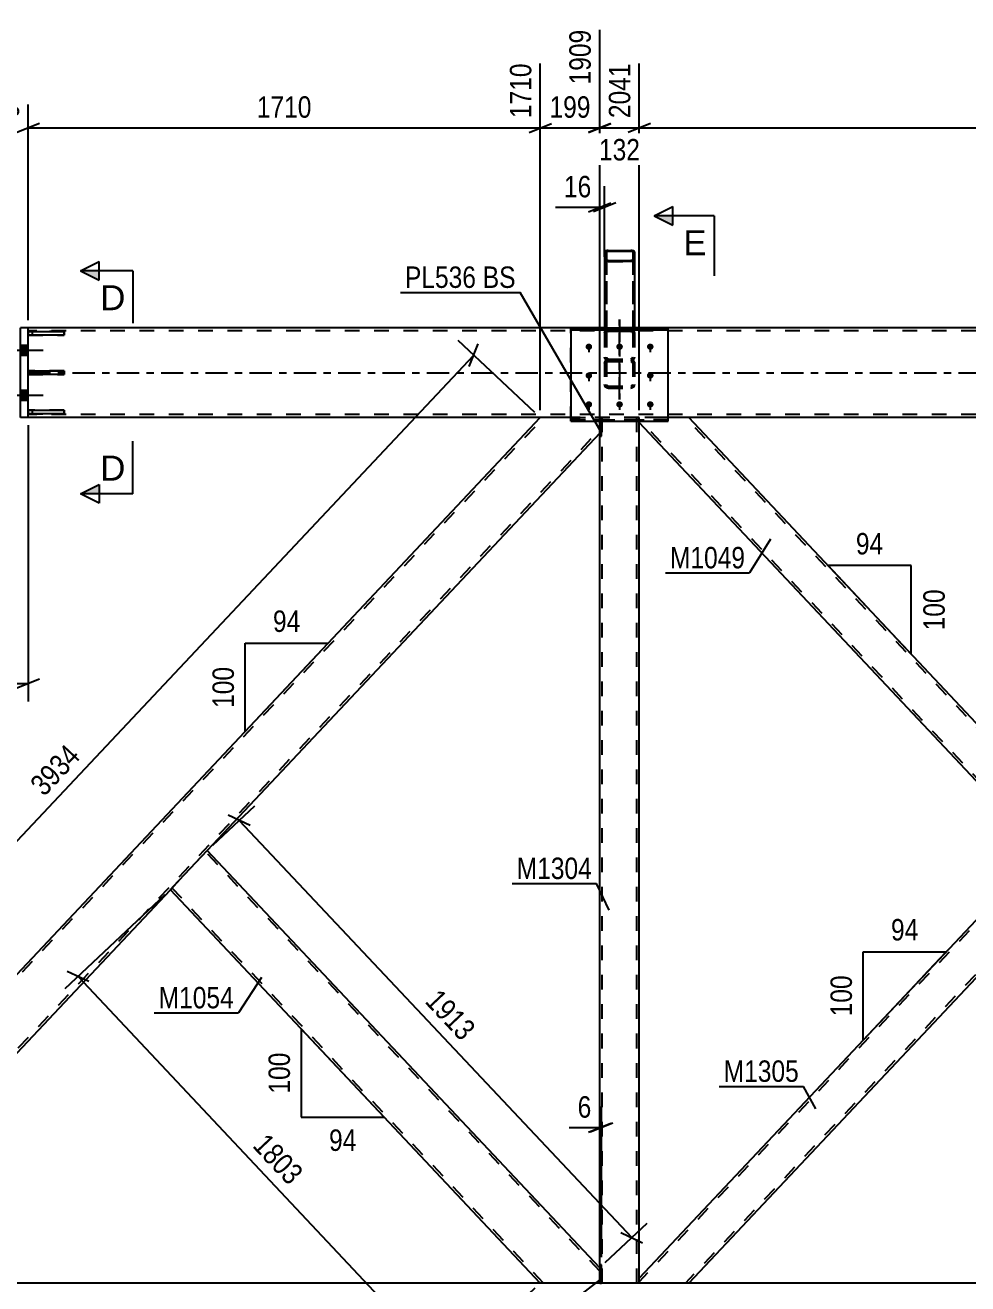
# Model space of a CAD drawing. Header units: millimetres. Extents: x -153 to 1036, y -682 to 159.
# Drawn here: x -18.5 to 107.4, y -121.7 to 46.4 of the extents above; entities that cross this region are included whole.
import ezdxf

# ---------------------------------------------------------------- set-up
doc = ezdxf.new("R2010")
doc.units = ezdxf.units.MM
doc.linetypes.add('DXK_LINE_DOT2', pattern=[3.9198, 1.9599, -1.9599])
doc.linetypes.add('DXK_LINE_DOT3', pattern=[5.9187, 2.979, -0.9799, 0.9799, -0.9799])
doc.styles.add('Arial', font='ARIAL.TTF', dxfattribs={"height": 0.2})
doc.styles.add('Arial Narrow', font='ARIALN.TTF', dxfattribs={"height": 0.2})

# ---------------------------------------------------------------- blocks, each defined once
blk = doc.blocks.new('Part-761548098-1403 - 1400')
at = {"color": 2, "linetype": 'Continuous'}
for p, q in [((58.95, 16.23), (58.91, 16.16)), ((58.91, 16.16), (58.91, 5.95)), ((59.05, 16.28), (58.95, 16.23)), ((59.21, 16.32), (59.05, 16.28)), ((59.15, 16.16), (59.17, 16.19)), ((59.15, 16.16), (59.15, 15.05)), ((59.17, 16.19), (59.22, 16.22)), ((59.39, 16.33), (59.21, 16.32)), ((59.22, 16.22), (59.3, 16.24)), ((59.3, 16.24), (59.39, 16.25)), ((59.39, 16.33), (62.43, 16.33)), ((59.39, 16.25), (62.43, 16.25)), ((62.61, 16.32), (62.43, 16.33)), ((62.43, 16.25), (62.52, 16.24)), ((62.52, 16.24), (62.6, 16.22)), ((62.6, 16.22), (62.65, 16.19)), ((62.77, 16.28), (62.61, 16.32)), ((62.65, 16.19), (62.67, 16.16)), ((62.67, 16.16), (62.67, 15.05)), ((62.87, 16.23), (62.77, 16.28)), ((62.91, 16.16), (62.87, 16.23)), ((62.91, 16.16), (62.91, 5.95)), ((58.91, 15.05), (58.95, 14.99)), ((58.95, 14.99), (59.05, 14.93)), ((59.05, 14.93), (59.21, 14.89)), ((59.17, 15.02), (59.15, 15.05)), ((59.22, 14.99), (59.17, 15.02)), ((59.21, 14.89), (59.39, 14.88)), ((59.3, 14.97), (59.22, 14.99)), ((59.39, 14.97), (59.3, 14.97)), ((59.39, 14.97), (62.43, 14.97)), ((59.39, 14.88), (62.43, 14.88)), ((62.52, 14.97), (62.43, 14.97)), ((62.43, 14.88), (62.61, 14.89)), ((62.6, 14.99), (62.52, 14.97)), ((62.65, 15.02), (62.6, 14.99)), ((62.61, 14.89), (62.77, 14.93)), ((62.67, 15.05), (62.65, 15.02)), ((62.77, 14.93), (62.87, 14.99)), ((62.87, 14.99), (62.91, 15.05))]:
    blk.add_line(p, q, dxfattribs=at)
at = {"color": 7, "linetype": 'DXK_LINE_DOT2'}
for p, q in [((59.15, 15.05), (59.15, 5.69)), ((62.67, 15.05), (62.67, 5.69)), ((62.91, 6), (58.91, 6)), ((58.91, 5.95), (58.91, 5.69)), ((58.91, 5.83), (59.15, 5.83)), ((58.95, 5.62), (58.91, 5.69)), ((59.05, 5.56), (58.95, 5.62)), ((59.21, 5.53), (59.05, 5.56)), ((59.15, 5.69), (59.17, 5.65)), ((59.17, 5.65), (59.22, 5.63)), ((59.39, 5.51), (59.21, 5.53)), ((59.22, 5.63), (59.3, 5.61)), ((59.3, 5.61), (59.39, 5.6)), ((59.39, 5.6), (62.43, 5.6)), ((62.43, 5.51), (59.39, 5.51)), ((62.43, 5.6), (62.52, 5.61)), ((62.61, 5.53), (62.43, 5.51)), ((62.52, 5.61), (62.6, 5.63)), ((62.6, 5.63), (62.65, 5.65)), ((62.77, 5.56), (62.61, 5.53)), ((62.65, 5.65), (62.67, 5.69)), ((62.67, 5.83), (62.91, 5.83)), ((62.87, 5.62), (62.77, 5.56)), ((62.91, 5.69), (62.87, 5.62)), ((62.91, 5.95), (62.91, 5.69))]:
    blk.add_line(p, q, dxfattribs=at)
blk = doc.blocks.new('Part-761548098-1404 - 1400')
at = {"color": 7, "linetype": 'DXK_LINE_DOT2'}
for p, q in [((58.91, 16.15), (58.95, 16.21)), ((58.95, 16.21), (59.05, 16.27)), ((59.05, 16.27), (59.21, 16.31)), ((59.17, 16.18), (59.15, 16.15)), ((59.15, 16.15), (59.15, 5.69)), ((59.22, 16.21), (59.17, 16.18)), ((59.21, 16.31), (59.39, 16.32)), ((59.3, 16.23), (59.22, 16.21)), ((59.39, 16.23), (59.3, 16.23)), ((59.39, 16.32), (62.43, 16.32)), ((59.39, 16.23), (62.43, 16.23)), ((62.43, 16.32), (62.61, 16.31)), ((62.52, 16.23), (62.43, 16.23)), ((62.6, 16.21), (62.52, 16.23)), ((62.65, 16.18), (62.6, 16.21)), ((62.61, 16.31), (62.77, 16.27)), ((62.67, 16.15), (62.65, 16.18)), ((62.67, 16.15), (62.67, 5.69)), ((62.77, 16.27), (62.87, 16.21)), ((62.87, 16.21), (62.91, 16.15)), ((62.91, 16.15), (62.91, 5.69)), ((58.95, 14.97), (58.91, 15.04)), ((59.05, 14.92), (58.95, 14.97)), ((59.21, 14.88), (59.05, 14.92)), ((59.15, 15.04), (59.17, 15.01)), ((59.17, 15.01), (59.22, 14.98)), ((59.39, 14.86), (59.21, 14.88)), ((59.22, 14.98), (59.3, 14.96)), ((59.3, 14.96), (59.39, 14.95)), ((59.39, 14.95), (62.43, 14.95)), ((59.39, 14.86), (62.43, 14.86)), ((62.43, 14.95), (62.52, 14.96)), ((62.61, 14.88), (62.43, 14.86)), ((62.52, 14.96), (62.6, 14.98)), ((62.6, 14.98), (62.65, 15.01)), ((62.77, 14.92), (62.61, 14.88)), ((62.65, 15.01), (62.67, 15.04)), ((62.87, 14.97), (62.77, 14.92)), ((62.91, 15.04), (62.87, 14.97)), ((62.91, 6), (58.91, 6)), ((58.91, 6), (58.91, 5.69)), ((58.91, 5.83), (59.15, 5.83)), ((58.91, 5.69), (58.95, 5.62)), ((58.95, 5.62), (59.05, 5.57)), ((59.05, 5.57), (59.21, 5.53)), ((59.17, 5.66), (59.15, 5.69)), ((59.22, 5.63), (59.17, 5.66)), ((59.21, 5.53), (59.39, 5.52)), ((59.3, 5.61), (59.22, 5.63)), ((59.39, 5.6), (59.3, 5.61)), ((59.39, 5.6), (62.43, 5.6)), ((62.43, 5.52), (59.39, 5.52)), ((62.52, 5.61), (62.43, 5.6)), ((62.43, 5.52), (62.61, 5.53)), ((62.6, 5.63), (62.52, 5.61)), ((62.65, 5.66), (62.6, 5.63)), ((62.61, 5.53), (62.77, 5.57)), ((62.67, 5.69), (62.65, 5.66)), ((62.67, 5.83), (62.91, 5.83)), ((62.77, 5.57), (62.87, 5.62)), ((62.87, 5.62), (62.91, 5.69))]:
    blk.add_line(p, q, dxfattribs=at)
at = {"color": 2, "linetype": 'Continuous'}
for q in [(58.91, 6), (58.91, 16.15)]:
    blk.add_line((58.91, 16.15), q, dxfattribs=at)
blk = doc.blocks.new('Part-761548098-1438 - 1400')
at = {"color": 7, "linetype": 'DXK_LINE_DOT2'}
for p, q in [((172.07, -6), (63.54, -121.41)), ((178.26, -6.19), (69.73, -121.6)), ((178.26, -6), (171.63, -6)), ((120.9, -59.95), (117.28, -63.8)), ((124.53, -63.8), (120.9, -67.65)), ((70.17, -121.6), (63.54, -121.6))]:
    blk.add_line(p, q, dxfattribs=at)
at = {"color": 2, "linetype": 'Continuous'}
for p, q in [((171.63, -6), (120.9, -59.95)), ((178.26, -6.66), (124.53, -63.8)), ((178.26, -6.66), (178.26, -6)), ((117.28, -63.8), (63.54, -120.94)), ((120.9, -67.65), (70.17, -121.6)), ((63.54, -121.6), (63.54, -120.94))]:
    blk.add_line(p, q, dxfattribs=at)
blk = doc.blocks.new('Part-761548098-1995 - 1400')
at = {"color": 7, "linetype": 'DXK_LINE_DOT3'}
blk.add_line((60.91, 7.12), (60.91, -3.58), dxfattribs=at)
at = {"color": 7, "linetype": 'DXK_LINE_DOT2'}
for p, q in [((58.91, 5.32), (58.95, 5.51)), ((58.91, 5.32), (58.91, -1.59)), ((59.17, 5.41), (59.15, 5.32)), ((59.15, 5.32), (59.15, -1.59)), ((59.22, 5.5), (59.17, 5.41)), ((59.21, 5.79), (59.39, 5.83)), ((59.3, 5.55), (59.22, 5.5)), ((59.39, 5.57), (59.3, 5.55)), ((59.39, 5.83), (62.43, 5.83)), ((59.39, 5.57), (62.43, 5.57)), ((62.43, 5.83), (62.61, 5.79)), ((62.52, 5.55), (62.43, 5.57)), ((62.6, 5.5), (62.52, 5.55)), ((62.65, 5.41), (62.6, 5.5)), ((62.67, 5.32), (62.65, 5.41)), ((62.67, 5.32), (62.67, -1.59)), ((62.87, 5.51), (62.91, 5.32)), ((62.91, 5.32), (62.91, -1.59)), ((58.95, 1.88), (58.91, 2.08)), ((59.21, 1.69), (59.05, 1.59)), ((59.15, 2.08), (59.17, 1.98)), ((59.17, 1.98), (59.22, 1.9)), ((59.39, 1.72), (59.21, 1.69)), ((59.22, 1.9), (59.3, 1.84)), ((59.3, 1.84), (59.39, 1.82)), ((59.39, 1.82), (62.43, 1.82)), ((59.39, 1.72), (62.43, 1.72)), ((62.43, 1.82), (62.52, 1.84)), ((62.61, 1.69), (62.43, 1.72)), ((62.52, 1.84), (62.6, 1.9)), ((62.6, 1.9), (62.65, 1.98)), ((62.77, 1.59), (62.61, 1.69)), ((62.65, 1.98), (62.67, 2.08)), ((62.91, 2.08), (62.87, 1.88)), ((58.95, 1.44), (58.91, 1.27)), ((59.05, 1.59), (58.95, 1.44)), ((59.15, 1.27), (59.17, 1.36)), ((59.17, 1.36), (59.22, 1.43)), ((59.39, 1.57), (59.21, 1.61)), ((59.22, 1.43), (59.3, 1.48)), ((59.3, 1.48), (59.39, 1.5)), ((59.39, 1.57), (62.43, 1.57)), ((59.39, 1.5), (62.43, 1.5)), ((62.61, 1.61), (62.43, 1.57)), ((62.43, 1.5), (62.52, 1.48)), ((62.52, 1.48), (62.6, 1.43)), ((62.6, 1.43), (62.65, 1.36)), ((62.65, 1.36), (62.67, 1.27)), ((62.87, 1.44), (62.77, 1.59)), ((62.91, 1.27), (62.87, 1.44)), ((58.91, -1.59), (58.95, -1.76)), ((59.17, -1.67), (59.15, -1.59)), ((59.22, -1.75), (59.17, -1.67)), ((62.65, -1.67), (62.6, -1.75)), ((62.67, -1.59), (62.65, -1.67)), ((62.87, -1.76), (62.91, -1.59)), ((58.95, -1.76), (59.05, -1.9)), ((59.05, -1.9), (59.21, -2)), ((59.21, -2), (59.39, -2.04)), ((59.3, -1.79), (59.22, -1.75)), ((59.39, -1.81), (59.3, -1.79)), ((59.39, -1.81), (62.43, -1.81)), ((59.39, -2.04), (62.43, -2.04)), ((62.52, -1.79), (62.43, -1.81)), ((62.43, -2.04), (62.61, -2)), ((62.6, -1.75), (62.52, -1.79)), ((62.61, -2), (62.77, -1.9)), ((62.77, -1.9), (62.87, -1.76))]:
    blk.add_line(p, q, dxfattribs=at)
for centre, start, end in [((59.41, 5.33), 114.32, 159.2417), ((62.41, 5.33), 20.7583, 65.68), ((59.41, 2.06), 200.7583, 245.68), ((62.41, 2.06), 294.32, 339.2417)]:
    blk.add_arc(centre, 0.496, start, end, dxfattribs=at)
blk = doc.blocks.new('Bolt-761548098-2070 - 1400')
at = {"linetype": 'Continuous'}
for points in [[(56.81, 3.89), (56.9, 3.88), (56.99, 3.85), (57.07, 3.81), (57.14, 3.75), (57.19, 3.68), (57.23, 3.6), (57.25, 3.52), (57.25, 3.43), (57.23, 3.35), (57.19, 3.27), (57.14, 3.2), (57.07, 3.14), (56.99, 3.1), (56.9, 3.07), (56.81, 3.06), (56.72, 3.07), (56.63, 3.1), (56.55, 3.14), (56.48, 3.2), (56.43, 3.27), (56.39, 3.35), (56.37, 3.43), (56.37, 3.52), (56.39, 3.6), (56.43, 3.68), (56.48, 3.75), (56.55, 3.81), (56.63, 3.85), (56.72, 3.88)], [(60.91, 3.89), (61, 3.88), (61.09, 3.85), (61.17, 3.81), (61.24, 3.75), (61.29, 3.68), (61.33, 3.6), (61.35, 3.52), (61.35, 3.43), (61.33, 3.35), (61.29, 3.27), (61.24, 3.2), (61.17, 3.14), (61.09, 3.1), (61, 3.07), (60.91, 3.06), (60.82, 3.07), (60.73, 3.1), (60.65, 3.14), (60.58, 3.2), (60.53, 3.27), (60.49, 3.35), (60.47, 3.43), (60.47, 3.52), (60.49, 3.6), (60.53, 3.68), (60.58, 3.75), (60.65, 3.81), (60.73, 3.85), (60.82, 3.88)], [(65.01, 3.89), (65.1, 3.88), (65.19, 3.85), (65.27, 3.81), (65.34, 3.75), (65.39, 3.68), (65.43, 3.6), (65.45, 3.52), (65.45, 3.43), (65.43, 3.35), (65.39, 3.27), (65.34, 3.2), (65.27, 3.14), (65.19, 3.1), (65.1, 3.07), (65.01, 3.06), (64.92, 3.07), (64.83, 3.1), (64.75, 3.14), (64.68, 3.2), (64.63, 3.27), (64.59, 3.35), (64.57, 3.43), (64.57, 3.52), (64.59, 3.6), (64.63, 3.68), (64.68, 3.75), (64.75, 3.81), (64.83, 3.85), (64.92, 3.88)], [(56.81, 0.04), (56.9, 0.03), (56.99, 0), (57.07, -0.04), (57.14, -0.1), (57.19, -0.17), (57.23, -0.25), (57.25, -0.33), (57.25, -0.42), (57.23, -0.5), (57.19, -0.58), (57.14, -0.65), (57.07, -0.71), (56.99, -0.75), (56.9, -0.78), (56.81, -0.79), (56.72, -0.78), (56.63, -0.75), (56.55, -0.71), (56.48, -0.65), (56.43, -0.58), (56.39, -0.5), (56.37, -0.42), (56.37, -0.33), (56.39, -0.25), (56.43, -0.17), (56.48, -0.1), (56.55, -0.04), (56.63, 0), (56.72, 0.03)], [(65.01, 0.04), (65.1, 0.03), (65.19, 0), (65.27, -0.04), (65.34, -0.1), (65.39, -0.17), (65.43, -0.25), (65.45, -0.33), (65.45, -0.42), (65.43, -0.5), (65.39, -0.58), (65.34, -0.65), (65.27, -0.71), (65.19, -0.75), (65.1, -0.78), (65.01, -0.79), (64.92, -0.78), (64.83, -0.75), (64.75, -0.71), (64.68, -0.65), (64.63, -0.58), (64.59, -0.5), (64.57, -0.42), (64.57, -0.33), (64.59, -0.25), (64.63, -0.17), (64.68, -0.1), (64.75, -0.04), (64.83, 0), (64.92, 0.03)], [(56.81, -3.82), (56.9, -3.82), (56.99, -3.85), (57.07, -3.89), (57.14, -3.95), (57.19, -4.02), (57.23, -4.1), (57.25, -4.19), (57.25, -4.27), (57.23, -4.36), (57.19, -4.44), (57.14, -4.51), (57.07, -4.56), (56.99, -4.61), (56.9, -4.63), (56.81, -4.64), (56.72, -4.63), (56.63, -4.61), (56.55, -4.56), (56.48, -4.51), (56.43, -4.44), (56.39, -4.36), (56.37, -4.27), (56.37, -4.19), (56.39, -4.1), (56.43, -4.02), (56.48, -3.95), (56.55, -3.89), (56.63, -3.85), (56.72, -3.82)], [(60.91, -3.82), (61, -3.82), (61.09, -3.85), (61.17, -3.89), (61.24, -3.95), (61.29, -4.02), (61.33, -4.1), (61.35, -4.19), (61.35, -4.27), (61.33, -4.36), (61.29, -4.44), (61.24, -4.51), (61.17, -4.56), (61.09, -4.61), (61, -4.63), (60.91, -4.64), (60.82, -4.63), (60.73, -4.61), (60.65, -4.56), (60.58, -4.51), (60.53, -4.44), (60.49, -4.36), (60.47, -4.27), (60.47, -4.19), (60.49, -4.1), (60.53, -4.02), (60.58, -3.95), (60.65, -3.89), (60.73, -3.85), (60.82, -3.82)], [(65.01, -3.82), (65.1, -3.82), (65.19, -3.85), (65.27, -3.89), (65.34, -3.95), (65.39, -4.02), (65.43, -4.1), (65.45, -4.19), (65.45, -4.27), (65.43, -4.36), (65.39, -4.44), (65.34, -4.51), (65.27, -4.56), (65.19, -4.61), (65.1, -4.63), (65.01, -4.64), (64.92, -4.63), (64.83, -4.61), (64.75, -4.56), (64.68, -4.51), (64.63, -4.44), (64.59, -4.36), (64.57, -4.27), (64.57, -4.19), (64.59, -4.1), (64.63, -4.02), (64.68, -3.95), (64.75, -3.89), (64.83, -3.85), (64.92, -3.82)]]:
    blk.add_hatch(color=1, dxfattribs=at).paths.add_polyline_path(points)
at = {"color": 1, "linetype": 'Continuous'}
for p, q in [((56.81, 3.87), (56.81, 2.74)), ((60.91, 3.87), (60.91, 2.74)), ((65.01, 3.87), (65.01, 2.74)), ((56.81, 0.02), (56.81, -1.12)), ((65.01, 0.02), (65.01, -1.12)), ((56.81, -3.83), (56.81, -4.97)), ((60.91, -3.83), (60.91, -4.97)), ((65.01, -3.83), (65.01, -4.97))]:
    blk.add_line(p, q, dxfattribs=at)
blk = doc.blocks.new('Part-761548098-1566 - 1400')
at = {"color": 2, "linetype": 'Continuous'}
for p, q in [((-19.1, -6), (-19.1, 6)), ((-18.1, 6), (-19.1, 6)), ((-18.1, -6), (-18.1, 6)), ((-18.1, -6), (-19.1, -6))]:
    blk.add_line(p, q, dxfattribs=at)
blk = doc.blocks.new('Part-761548098-1634 - 1400')
at = {"color": 2, "linetype": 'Continuous'}
for p, q in [((-56.46, -119.54), (50.32, -6)), ((54.41, -6), (50.38, -6)), ((58.26, -8.06), (5.84, -63.8)), ((-48.51, -121.6), (0.9, -69.05)), ((-56.46, -121.6), (-56.46, -119.54)), ((-48.58, -121.6), (-56.46, -121.6))]:
    blk.add_line(p, q, dxfattribs=at)
at = {"color": 7, "linetype": 'DXK_LINE_DOT2'}
for p, q in [((-56.46, -120), (50.76, -6)), ((50.38, -6), (50.32, -6)), ((54.41, -6), (58.26, -6)), ((58.26, -6), (58.26, -8.06)), ((-48.95, -121.6), (58.26, -7.59)), ((0.9, -69.05), (5.84, -63.8)), ((-48.58, -121.6), (-48.51, -121.6))]:
    blk.add_line(p, q, dxfattribs=at)
blk = doc.blocks.new('Part-761548098-1854 - 1400')
at = {"color": 2, "linetype": 'Continuous'}
for p, q in [((-18.1, -5.5), (-18.1, -5.02)), ((-18.1, -5.02), (-13.3, -5.02)), ((-13.3, -5.02), (-13.3, -5.5)), ((-13.3, -5.5), (-18.1, -5.5))]:
    blk.add_line(p, q, dxfattribs=at)
at = {"color": 7, "linetype": 'DXK_LINE_DOT2'}
blk.add_line((-17.5, -5.5), (-17.5, -5.02), dxfattribs=at)
blk = doc.blocks.new('Part-761548098-1814 - 1400')
at = {"color": 2, "linetype": 'Continuous'}
for p, q in [((58.5, -119.14), (58.26, -119.14)), ((58.26, -119.14), (58.26, -121.6)), ((58.5, -121.6), (58.5, -119.14)), ((58.5, -121.6), (58.26, -121.6)), ((58.26, -121.6), (58.26, -121.6)), ((58.5, -121.6), (58.5, -121.6))]:
    blk.add_line(p, q, dxfattribs=at)
at = {"color": 7, "linetype": 'DXK_LINE_DOT2'}
for p, q in [((58.5, -119.14), (58.26, -119.14)), ((58.26, -121.6), (58.5, -121.6)), ((58.26, -121.6), (58.26, -121.6)), ((58.5, -121.6), (58.5, -121.6))]:
    blk.add_line(p, q, dxfattribs=at)
blk = doc.blocks.new('Part-761548098-1819 - 1400')
at = {"color": 7, "linetype": 'DXK_LINE_DOT2'}
for p, q in [((58.26, -121.6), (58.26, -119.14)), ((58.5, -119.14), (58.26, -119.14)), ((58.26, -119.14), (58.5, -119.14)), ((58.5, -121.6), (58.5, -119.14)), ((58.26, -121.6), (58.5, -121.6)), ((58.5, -121.6), (58.26, -121.6)), ((58.26, -121.6), (58.26, -121.6)), ((58.5, -121.6), (58.5, -121.6))]:
    blk.add_line(p, q, dxfattribs=at)
blk = doc.blocks.new('Part-761548098-1824 - 1400')
at = {"color": 7, "linetype": 'DXK_LINE_DOT2'}
for p, q in [((58.5, -6), (58.26, -6)), ((58.26, -6), (58.26, -6.48)), ((58.26, -6), (58.5, -6)), ((58.5, -6.48), (58.5, -6)), ((58.26, -8.46), (58.5, -8.46)), ((58.26, -8.46), (58.26, -8.46)), ((58.5, -8.46), (58.5, -8.46))]:
    blk.add_line(p, q, dxfattribs=at)
at = {"color": 2, "linetype": 'Continuous'}
for p, q in [((58.26, -8.46), (58.26, -6.48)), ((58.5, -8.46), (58.5, -6.48)), ((58.5, -8.46), (58.26, -8.46)), ((58.26, -8.46), (58.26, -8.46)), ((58.5, -8.46), (58.5, -8.46))]:
    blk.add_line(p, q, dxfattribs=at)
blk = doc.blocks.new('Part-761548098-1829 - 1400')
at = {"color": 7, "linetype": 'DXK_LINE_DOT2'}
for p, q in [((58.26, -8.46), (58.26, -6)), ((58.5, -6), (58.26, -6)), ((58.5, -6), (58.26, -6)), ((58.5, -8.46), (58.5, -6)), ((58.26, -8.46), (58.5, -8.46)), ((58.5, -8.46), (58.26, -8.46)), ((58.26, -8.46), (58.26, -8.46)), ((58.5, -8.46), (58.5, -8.46))]:
    blk.add_line(p, q, dxfattribs=at)
blk = doc.blocks.new('Part-761548098-1851 - 1400')
at = {"color": 7, "linetype": 'DXK_LINE_DOT2'}
for p, q in [((-13.3, -5.02), (-18.1, -5.02)), ((-18.1, -5.02), (-18.1, -5.5)), ((-17.5, -5.5), (-17.5, -5.02)), ((-13.3, -5.5), (-13.3, -5.02)), ((-18.1, -5.5), (-13.3, -5.5))]:
    blk.add_line(p, q, dxfattribs=at)
blk = doc.blocks.new('Part-761548098-1852 - 1400')
at = {"color": 7, "linetype": 'DXK_LINE_DOT2'}
for p, q in [((-13.3, 5.5), (-18.1, 5.5)), ((-18.1, 5.5), (-18.1, 5.02)), ((-17.5, 5.02), (-17.5, 5.5)), ((-13.3, 5.02), (-13.3, 5.5)), ((-18.1, 5.02), (-13.3, 5.02))]:
    blk.add_line(p, q, dxfattribs=at)
blk = doc.blocks.new('Part-761548098-1853 - 1400')
at = {"color": 7, "linetype": 'DXK_LINE_DOT2'}
for p, q in [((-13.3, 0.24), (-18.1, 0.24)), ((-18.1, 0.24), (-18.1, -0.24)), ((-17.5, -0.24), (-17.5, 0.24)), ((-13.3, -0.24), (-13.3, 0.24)), ((-18.1, -0.24), (-13.3, -0.24))]:
    blk.add_line(p, q, dxfattribs=at)
blk = doc.blocks.new('Part-761548098-1855 - 1400')
at = {"color": 2, "linetype": 'Continuous'}
for p, q in [((-18.1, 5.5), (-13.3, 5.5)), ((-18.1, 5.5), (-18.1, 5.02)), ((-13.3, 5.5), (-13.3, 5.02)), ((-13.3, 5.02), (-18.1, 5.02))]:
    blk.add_line(p, q, dxfattribs=at)
at = {"color": 7, "linetype": 'DXK_LINE_DOT2'}
blk.add_line((-17.5, 5.02), (-17.5, 5.5), dxfattribs=at)
blk = doc.blocks.new('Part-761548098-2069 - 1400')
at = {"color": 2, "linetype": 'Continuous'}
for p, q in [((67.41, 5.95), (54.41, 5.95)), ((54.41, 5.95), (54.41, -6.48)), ((54.41, 5.73), (67.41, 5.73)), ((67.41, -6.48), (67.41, 5.95)), ((54.41, -6.48), (67.41, -6.48))]:
    blk.add_line(p, q, dxfattribs=at)
at = {"color": 7, "linetype": 'DXK_LINE_DOT2'}
blk.add_line((54.41, -6.27), (67.41, -6.27), dxfattribs=at)
blk = doc.blocks.new('Part-761548098-1856 - 1400')
at = {"color": 2, "linetype": 'Continuous'}
for p, q in [((-18.1, 0.24), (-13.3, 0.24)), ((-18.1, 0.24), (-18.1, -0.24)), ((-13.3, 0.24), (-13.3, -0.24)), ((-13.3, -0.24), (-18.1, -0.24))]:
    blk.add_line(p, q, dxfattribs=at)
at = {"color": 7, "linetype": 'DXK_LINE_DOT2'}
blk.add_line((-17.5, -0.24), (-17.5, 0.24), dxfattribs=at)
blk = doc.blocks.new('Part-761548098-1859 - 1400')
at = {"color": 2, "linetype": 'Continuous'}
for p, q in [((50.38, -121.6), (-48.58, -121.6)), ((863.9, -121.6), (58.5, -121.6))]:
    blk.add_line(p, q, dxfattribs=at)
at = {"color": 7, "linetype": 'DXK_LINE_DOT2'}
for p in [(863.9, -121.6), (58.5, -121.6)]:
    blk.add_line(p, (50.38, -121.6), dxfattribs=at)
blk = doc.blocks.new('Part-761548098-1874 - 1400')
at = {"color": 2, "linetype": 'Continuous'}
for p, q in [((58.91, 6), (-18.1, 6)), ((298.9, 6), (62.91, 6)), ((50.38, -6), (-18.1, -6)), ((294.4, -6), (67.41, -6))]:
    blk.add_line(p, q, dxfattribs=at)
at = {"color": 7, "linetype": 'DXK_LINE_DOT2'}
for p, q in [((-18.1, -6), (-18.1, 6)), ((919.9, 5.6), (-18.1, 5.6)), ((62.91, 6), (58.91, 6)), ((919.9, -5.6), (-18.1, -5.6)), ((67.41, -6), (50.38, -6))]:
    blk.add_line(p, q, dxfattribs=at)
at = {"color": 7, "linetype": 'DXK_LINE_DOT3'}
blk.add_line((-18.1, 0), (919.9, 0), dxfattribs=at)
blk = doc.blocks.new('Part-761548098-1937 - 1400')
at = {"color": 2, "linetype": 'Continuous'}
for p, q in [((1.34, -68.59), (5.84, -63.8)), ((58.26, -119.54), (5.84, -63.8)), ((0.9, -69.05), (1.34, -68.59)), ((50.32, -121.6), (0.9, -69.05)), ((58.26, -121.6), (50.38, -121.6))]:
    blk.add_line(p, q, dxfattribs=at)
at = {"color": 7, "linetype": 'DXK_LINE_DOT2'}
for p, q in [((58.26, -120), (5.62, -64.03)), ((0.93, -69.02), (1.34, -68.59)), ((1.12, -68.82), (1.14, -68.8)), ((50.76, -121.6), (1.12, -68.82)), ((58.26, -121.6), (58.26, -119.54)), ((58.26, -119.54), (58.26, -119.54)), ((50.38, -121.6), (50.32, -121.6)), ((58.26, -121.6), (58.26, -121.6)), ((58.26, -121.6), (58.26, -121.6)), ((58.26, -121.6), (58.26, -121.6))]:
    blk.add_line(p, q, dxfattribs=at)
blk = doc.blocks.new('Part-761548098-1945 - 1400')
at = {"color": 7, "linetype": 'DXK_LINE_DOT2'}
for p, q in [((70.17, -6), (63.54, -6)), ((63.54, -6.48), (63.54, -6)), ((117.5, -63.57), (63.54, -6.19)), ((120.68, -60.18), (69.73, -6)), ((120.87, -59.98), (120.46, -60.41)), ((117.5, -63.57), (117.51, -63.55))]:
    blk.add_line(p, q, dxfattribs=at)
at = {"color": 2, "linetype": 'Continuous'}
for p, q in [((63.54, -6.66), (63.54, -6.48)), ((117.28, -63.8), (63.54, -6.66)), ((120.9, -59.95), (70.17, -6)), ((120.46, -60.41), (117.28, -63.8)), ((120.9, -59.95), (120.46, -60.41))]:
    blk.add_line(p, q, dxfattribs=at)
blk = doc.blocks.new('Part-761548098-1970 - 1400')
at = {"color": 7, "linetype": 'DXK_LINE_DOT2'}
for p, q in [((63.54, -6), (58.26, -6)), ((58.26, -8.46), (58.26, -6)), ((58.58, -121.6), (58.58, -6)), ((63.22, -121.6), (63.22, -6)), ((63.54, -6.66), (63.54, -6)), ((58.26, -121.6), (58.26, -119.14)), ((63.54, -121.6), (63.54, -120.94)), ((63.54, -121.6), (58.26, -121.6))]:
    blk.add_line(p, q, dxfattribs=at)
at = {"color": 2, "linetype": 'Continuous'}
for p, q in [((63.54, -120.94), (63.54, -6.66)), ((58.26, -119.14), (58.26, -8.46))]:
    blk.add_line(p, q, dxfattribs=at)
blk = doc.blocks.new('Bolt-761548098-2051 - 1400')
at = {"linetype": 'Continuous'}
for points in [[(-19.1, 3.66), (-19.1, 2.34), (-18.1, 2.34), (-18.1, 3.66)], [(-19.1, 3.66), (-19.1, 2.34), (-18.1, 2.34), (-18.1, 3.66)], [(-19.1, -2.34), (-19.1, -3.66), (-18.1, -3.66), (-18.1, -2.34)], [(-19.1, -2.34), (-19.1, -3.66), (-18.1, -3.66), (-18.1, -2.34)]]:
    blk.add_hatch(color=1, dxfattribs=at).paths.add_polyline_path(points)
at = {"color": 1, "linetype": 'Continuous'}
for p, q in [((-19.1, 3.66), (-18.1, 3.66)), ((-19.1, 3.66), (-18.1, 3.66)), ((-20.86, 3), (-16.1, 3)), ((-20.86, 3), (-16.1, 3)), ((-19.1, 2.34), (-18.1, 2.34)), ((-19.1, 2.34), (-18.1, 2.34)), ((-20.86, -3), (-16.1, -3)), ((-20.86, -3), (-16.1, -3)), ((-19.1, -2.34), (-18.1, -2.34)), ((-19.1, -2.34), (-18.1, -2.34)), ((-19.1, -3.66), (-18.1, -3.66)), ((-19.1, -3.66), (-18.1, -3.66))]:
    blk.add_line(p, q, dxfattribs=at)
blk = doc.blocks.new('Part-761548098-2052 - 1400')
at = {"color": 7, "linetype": 'DXK_LINE_DOT3'}
blk.add_line((60.91, -3.58), (60.91, 7.12), dxfattribs=at)
at = {"color": 7, "linetype": 'DXK_LINE_DOT2'}
for p, q in [((58.95, 5.51), (58.91, 5.31)), ((58.91, 5.31), (58.91, -1.59)), ((59.15, 5.31), (59.17, 5.41)), ((59.15, 5.31), (59.15, -1.59)), ((59.17, 5.41), (59.22, 5.5)), ((59.39, 5.83), (59.21, 5.79)), ((59.22, 5.5), (59.3, 5.55)), ((59.3, 5.55), (59.39, 5.57)), ((59.39, 5.83), (62.43, 5.83)), ((59.39, 5.57), (62.43, 5.57)), ((62.61, 5.79), (62.43, 5.83)), ((62.43, 5.57), (62.52, 5.55)), ((62.52, 5.55), (62.6, 5.5)), ((62.6, 5.5), (62.65, 5.41)), ((62.65, 5.41), (62.67, 5.31)), ((62.67, 5.31), (62.67, -1.59)), ((62.91, 5.31), (62.87, 5.51)), ((62.91, 5.31), (62.91, -1.59)), ((58.91, 2.08), (58.95, 1.88)), ((59.05, 1.59), (59.21, 1.69)), ((59.17, 1.98), (59.15, 2.08)), ((59.22, 1.9), (59.17, 1.98)), ((59.21, 1.69), (59.39, 1.72)), ((59.3, 1.84), (59.22, 1.9)), ((59.39, 1.82), (59.3, 1.84)), ((59.39, 1.82), (62.43, 1.82)), ((59.39, 1.72), (62.43, 1.72)), ((62.52, 1.84), (62.43, 1.82)), ((62.43, 1.72), (62.61, 1.69)), ((62.6, 1.9), (62.52, 1.84)), ((62.65, 1.98), (62.6, 1.9)), ((62.61, 1.69), (62.77, 1.59)), ((62.67, 2.08), (62.65, 1.98)), ((62.87, 1.88), (62.91, 2.08)), ((58.91, 1.27), (58.95, 1.44)), ((58.95, 1.44), (59.05, 1.59)), ((59.17, 1.36), (59.15, 1.27)), ((59.22, 1.43), (59.17, 1.36)), ((59.21, 1.61), (59.39, 1.57)), ((59.3, 1.48), (59.22, 1.43)), ((59.39, 1.5), (59.3, 1.48)), ((59.39, 1.57), (62.43, 1.57)), ((59.39, 1.5), (62.43, 1.5)), ((62.43, 1.57), (62.61, 1.61)), ((62.52, 1.48), (62.43, 1.5)), ((62.6, 1.43), (62.52, 1.48)), ((62.65, 1.36), (62.6, 1.43)), ((62.67, 1.27), (62.65, 1.36)), ((62.77, 1.59), (62.87, 1.44)), ((62.87, 1.44), (62.91, 1.27)), ((58.95, -1.76), (58.91, -1.59)), ((59.15, -1.59), (59.17, -1.67)), ((59.17, -1.67), (59.22, -1.75)), ((62.6, -1.75), (62.65, -1.67)), ((62.65, -1.67), (62.67, -1.59)), ((62.91, -1.59), (62.87, -1.76)), ((59.05, -1.91), (58.95, -1.76)), ((59.21, -2), (59.05, -1.91)), ((59.39, -2.04), (59.21, -2)), ((59.22, -1.75), (59.3, -1.79)), ((59.3, -1.79), (59.39, -1.81)), ((59.39, -1.81), (62.43, -1.81)), ((59.39, -2.04), (62.43, -2.04)), ((62.43, -1.81), (62.52, -1.79)), ((62.61, -2), (62.43, -2.04)), ((62.52, -1.79), (62.6, -1.75)), ((62.77, -1.91), (62.61, -2)), ((62.87, -1.76), (62.77, -1.91))]:
    blk.add_line(p, q, dxfattribs=at)
for centre, start, end in [((59.41, 5.33), 114.32, 159.2417), ((62.41, 5.33), 20.7583, 65.68), ((59.41, 2.06), 200.7583, 245.68), ((62.41, 2.06), 294.32, 339.2417)]:
    blk.add_arc(centre, 0.496, start, end, dxfattribs=at)
blk = doc.blocks.new('Part-761548098-2060 - 1400')
at = {"color": 7, "linetype": 'DXK_LINE_DOT2'}
for p, q in [((54.41, -6.49), (54.41, 5.95)), ((67.41, 5.95), (54.41, 5.95)), ((54.41, 5.73), (67.41, 5.73)), ((67.41, -6.49), (67.41, 5.95)), ((67.41, -6.27), (54.41, -6.27)), ((67.41, -6.49), (54.41, -6.49))]:
    blk.add_line(p, q, dxfattribs=at)
blk = doc.blocks.new('Bolt-761548098-2061 - 1400')
at = {"color": 1, "linetype": 'DXK_LINE_DOT2'}
for p, q in [((56.81, 3.87), (56.81, 2.74)), ((60.91, 3.87), (60.91, 2.74)), ((65.01, 3.87), (65.01, 2.74)), ((56.81, 0.02), (56.81, -1.12)), ((65.01, 0.02), (65.01, -1.12)), ((56.81, -3.83), (56.81, -4.97)), ((60.91, -3.83), (60.91, -4.97)), ((65.01, -3.83), (65.01, -4.97))]:
    blk.add_line(p, q, dxfattribs=at)
blk = doc.blocks.new('StraightDimension-761548098-15265 - 1400')
at = {"color": 7, "linetype": 'Continuous'}
for p, q in [((63.54, -5), (63.54, 41.32)), ((171.63, -5), (171.63, 41.32)), ((65.04, 33.31), (62.04, 32.11)), ((63.54, 32.71), (171.63, 32.71)), ((170.13, 32.11), (173.13, 33.31))]:
    blk.add_line(p, q, dxfattribs=at)
at = {"color": 0, "linetype": 'Continuous'}
blk.add_wipeout([(171.03, 41.92), (166.83, 41.92), (166.83, 33.41), (171.03, 33.41)], dxfattribs=at)
at = {"color": 0}
blk.add_wipeout([(121.84, 33.46), (121.84, 37.66), (113.33, 37.66), (113.33, 33.46)], dxfattribs=at)
at = {"color": 3, "linetype": 'Continuous', "style": 'Arial Narrow'}
blk.add_text('4743', height=2.863, rotation=90.0002, dxfattribs=at).set_placement((170.43, 34.01))
at = {"color": 3, "style": 'Arial Narrow'}
blk.add_text('2702', height=2.863, dxfattribs=at).set_placement((113.93, 34.06))
blk = doc.blocks.new('AngleDimension-761548098-19434 - 1400')
at = {"color": 7, "linetype": 'Continuous'}
for p, q in [((93.45, -77.33), (104.55, -77.33)), ((93.45, -89.13), (104.55, -77.33)), ((93.45, -89.13), (93.45, -77.33)), ((101.48, -80.59), (104.55, -77.33))]:
    blk.add_line(p, q, dxfattribs=at)
at = {"color": 0}
for points in [[(101.43, -76.43), (101.43, -72.23), (96.57, -72.23), (96.57, -76.43)], [(92.55, -79.89), (88.35, -79.89), (88.35, -86.57), (92.55, -86.57)]]:
    blk.add_wipeout(points, dxfattribs=at)
at = {"color": 3, "style": 'Arial Narrow'}
blk.add_text('94', height=2.863, dxfattribs=at).set_placement((97.17, -75.83))
blk.add_text('100', height=2.863, rotation=90.0002, dxfattribs=at).set_placement((91.95, -85.97))
blk = doc.blocks.new('StraightDimension-761548098-15267 - 1400')
at = {"color": 7, "linetype": 'Continuous'}
for p, q in [((58.26, -7.46), (58.26, 45.82)), ((50.32, -5), (50.32, 41.32)), ((48.82, 32.11), (51.82, 33.31)), ((50.32, 32.71), (58.26, 32.71)), ((59.76, 33.31), (56.76, 32.11))]:
    blk.add_line(p, q, dxfattribs=at)
at = {"color": 0}
blk.add_wipeout([(57.63, 33.46), (57.63, 37.66), (50.95, 37.66), (50.95, 33.46)], dxfattribs=at)
at = {"color": 3, "style": 'Arial Narrow'}
blk.add_text('199', height=2.863, dxfattribs=at).set_placement((51.55, 34.06))
at = {"color": 0, "linetype": 'Continuous'}
blk.add_wipeout([(57.66, 46.42), (53.46, 46.42), (53.46, 37.91), (57.66, 37.91)], dxfattribs=at)
at = {"color": 3, "linetype": 'Continuous', "style": 'Arial Narrow'}
blk.add_text('1909', height=2.863, rotation=90.0002, dxfattribs=at).set_placement((57.06, 38.51))
blk = doc.blocks.new('StraightDimension-761548098-26794 - 1400')
at = {"color": 7, "linetype": 'Continuous'}
for p, q in [((0.17, -69.74), (-13.18, -82.3)), ((-9.97, -81.33), (-12.9, -79.97)), ((-11.43, -80.65), (37.99, -133.2)), ((49.59, -122.29), (36.24, -134.84)), ((36.52, -132.52), (39.45, -133.88))]:
    blk.add_line(p, q, dxfattribs=at)
at = {"color": 0}
blk.add_wipeout([(16.74, -109.51), (19.8, -106.63), (13.97, -100.43), (10.91, -103.31)], dxfattribs=at)
at = {"color": 3, "style": 'Arial Narrow'}
blk.add_text('1803', height=2.863, rotation=-46.7591, dxfattribs=at).set_placement((11.76, -103.34))
blk = doc.blocks.new('AngleDimension-761548098-2874 - 1400')
at = {"color": 7, "linetype": 'Continuous'}
for p, q in [((18.38, -87.64), (29.48, -99.44)), ((18.38, -87.64), (18.38, -99.44)), ((28.87, -98.79), (29.48, -99.44)), ((18.38, -99.44), (29.48, -99.44))]:
    blk.add_line(p, q, dxfattribs=at)
at = {"color": 0}
for points in [[(17.48, -90.2), (13.28, -90.2), (13.28, -96.89), (17.48, -96.89)], [(26.36, -104.54), (26.36, -100.34), (21.5, -100.34), (21.5, -104.54)]]:
    blk.add_wipeout(points, dxfattribs=at)
at = {"color": 3, "style": 'Arial Narrow'}
blk.add_text('100', height=2.863, rotation=90.0002, dxfattribs=at).set_placement((16.88, -96.29))
blk.add_text('94', height=2.863, dxfattribs=at).set_placement((22.1, -103.94))
blk = doc.blocks.new('StraightDimension-761548098-2957 - 1400')
at = {"color": 7, "linetype": 'Continuous'}
for p, q in [((58.26, -118.14), (58.26, -98)), ((58.5, -118.14), (58.5, -98)), ((56.76, -101.45), (59.76, -100.25)), ((60, -100.25), (57, -101.45)), ((58.26, -100.85), (58.5, -100.85))]:
    blk.add_line(p, q, dxfattribs=at)
at = {"color": 0}
blk.add_wipeout([(57.74, -100.1), (57.74, -95.9), (54.71, -95.9), (54.71, -100.1)], dxfattribs=at)
at = {"color": 7, "linetype": 'Continuous'}
blk.add_line((58.26, -100.85), (54.18, -100.85), dxfattribs=at)
blk.add_line((58.26, -100.85), (54.18, -100.85), dxfattribs=at)
at = {"color": 3, "style": 'Arial Narrow'}
blk.add_text('6', height=2.86, dxfattribs=at).set_placement((55.31, -99.5))
blk = doc.blocks.new('StraightDimension-761548098-3352 - 1400')
at = {"color": 7, "linetype": 'Continuous'}
for p, q in [((6.57, -63.11), (12.18, -57.84)), ((11.57, -60.47), (8.64, -59.11)), ((10.11, -59.79), (62.53, -115.53)), ((58.99, -118.85), (64.6, -113.58)), ((61.06, -114.85), (63.99, -116.21))]:
    blk.add_line(p, q, dxfattribs=at)
at = {"color": 0}
blk.add_wipeout([(39.78, -90.25), (42.84, -87.37), (37.01, -81.17), (33.95, -84.04)], dxfattribs=at)
at = {"color": 3, "style": 'Arial Narrow'}
blk.add_text('1913', height=2.863, rotation=-46.7591, dxfattribs=at).set_placement((34.79, -84.07))
blk = doc.blocks.new('StraightDimension-761548098-3275 - 1400')
at = {"color": 7, "linetype": 'Continuous'}
for p, q in [((-18.1, -7), (-18.1, -43.9)), ((-80, -120.6), (-80, -38.65)), ((-78.5, -40.9), (-81.5, -42.1)), ((-80, -41.5), (-18.1, -41.5)), ((-19.6, -42.1), (-16.6, -40.9))]:
    blk.add_line(p, q, dxfattribs=at)
at = {"color": 0}
blk.add_wipeout([(-44.79, -40.75), (-44.79, -36.55), (-53.31, -36.55), (-53.31, -40.75)], dxfattribs=at)
at = {"color": 3, "style": 'Arial Narrow'}
blk.add_text('2000', height=2.863, dxfattribs=at).set_placement((-52.71, -40.15))
blk = doc.blocks.new('StraightDimension-761548098-15266 - 1400')
at = {"color": 7, "linetype": 'Continuous'}
for p, q in [((58.26, -7.46), (58.26, 45.82)), ((63.54, -5), (63.54, 41.32)), ((56.76, 32.11), (59.76, 33.31)), ((58.26, 32.71), (63.54, 32.71)), ((65.04, 33.31), (62.04, 32.11))]:
    blk.add_line(p, q, dxfattribs=at)
at = {"color": 0, "linetype": 'Continuous'}
blk.add_wipeout([(62.94, 41.92), (58.74, 41.92), (58.74, 33.41), (62.94, 33.41)], dxfattribs=at)
at = {"color": 0}
blk.add_wipeout([(64.24, 27.76), (64.24, 31.96), (57.56, 31.96), (57.56, 27.76)], dxfattribs=at)
at = {"color": 3, "linetype": 'Continuous', "style": 'Arial Narrow'}
blk.add_text('2041', height=2.863, rotation=90.0002, dxfattribs=at).set_placement((62.34, 34.01))
at = {"color": 3, "style": 'Arial Narrow'}
blk.add_text('132', height=2.863, dxfattribs=at).set_placement((58.16, 28.36))
blk = doc.blocks.new('StraightDimension-761548098-15268 - 1400')
at = {"color": 7, "linetype": 'Continuous'}
for p, q in [((50.32, -5), (50.32, 41.32)), ((-18.1, 7), (-18.1, 35.84)), ((-16.6, 33.31), (-19.6, 32.11)), ((-18.1, 32.71), (50.32, 32.71)), ((48.82, 32.11), (51.82, 33.31))]:
    blk.add_line(p, q, dxfattribs=at)
at = {"color": 0, "linetype": 'Continuous'}
for points in [[(49.72, 41.92), (45.52, 41.92), (45.52, 33.41), (49.72, 33.41)], [(-18.7, 36.44), (-22.9, 36.44), (-22.9, 33.41), (-18.7, 33.41)]]:
    blk.add_wipeout(points, dxfattribs=at)
at = {"color": 0}
blk.add_wipeout([(20.37, 33.46), (20.37, 37.66), (11.85, 37.66), (11.85, 33.46)], dxfattribs=at)
at = {"color": 3, "linetype": 'Continuous', "style": 'Arial Narrow'}
for s, height, p in [('1710', 2.863, (49.12, 34.01)), ('0', 2.86, (-19.3, 34.01))]:
    blk.add_text(s, height=height, rotation=90.0002, dxfattribs=at).set_placement(p)
at = {"color": 3, "style": 'Arial Narrow'}
blk.add_text('1710', height=2.863, dxfattribs=at).set_placement((12.45, 34.06))
blk = doc.blocks.new('StraightDimension-761548098-19201 - 1400')
at = {"color": 7, "linetype": 'Continuous'}
for p, q in [((49.59, -5.31), (39.36, 4.31)), ((40.84, 0.85), (42.03, 3.86)), ((-66.37, -112.28), (41.43, 2.35)), ((-57.19, -120.91), (-68.45, -110.33)), ((-65.78, -110.78), (-66.96, -113.78))]:
    blk.add_line(p, q, dxfattribs=at)
at = {"color": 0}
blk.add_wipeout([(-10.1, -51.35), (-13.16, -48.47), (-18.99, -54.67), (-15.93, -57.55)], dxfattribs=at)
at = {"color": 3, "style": 'Arial Narrow'}
blk.add_text('3934', height=2.863, rotation=46.7591, dxfattribs=at).set_placement((-15.96, -56.7))
blk = doc.blocks.new('AngleDimension-761548098-19406 - 1400')
at = {"color": 7, "linetype": 'Continuous'}
for p, q in [((10.89, -36.12), (21.99, -36.12)), ((10.89, -47.92), (21.99, -36.12)), ((10.89, -47.92), (10.89, -36.12)), ((18.55, -39.77), (21.99, -36.12))]:
    blk.add_line(p, q, dxfattribs=at)
at = {"color": 0}
for points in [[(18.87, -35.22), (18.87, -31.02), (14.01, -31.02), (14.01, -35.22)], [(9.99, -38.68), (5.79, -38.68), (5.79, -45.37), (9.99, -45.37)]]:
    blk.add_wipeout(points, dxfattribs=at)
at = {"color": 3, "style": 'Arial Narrow'}
blk.add_text('94', height=2.863, dxfattribs=at).set_placement((14.61, -34.62))
blk.add_text('100', height=2.863, rotation=90.0002, dxfattribs=at).set_placement((9.39, -44.77))
blk = doc.blocks.new('AngleDimension-761548098-19420 - 1400')
at = {"color": 7, "linetype": 'Continuous'}
for p, q in [((88.99, -26.01), (88.76, -25.77)), ((99.85, -25.77), (88.76, -25.77)), ((99.85, -37.57), (88.76, -25.77)), ((99.85, -37.57), (99.85, -25.77))]:
    blk.add_line(p, q, dxfattribs=at)
at = {"color": 0}
for points in [[(96.73, -24.87), (96.73, -20.67), (91.88, -20.67), (91.88, -24.87)], [(104.95, -28.32), (100.75, -28.32), (100.75, -35.01), (104.95, -35.01)]]:
    blk.add_wipeout(points, dxfattribs=at)
at = {"color": 3, "style": 'Arial Narrow'}
blk.add_text('94', height=2.863, dxfattribs=at).set_placement((92.48, -24.27))
blk.add_text('100', height=2.863, rotation=90.0002, dxfattribs=at).set_placement((104.35, -34.41))
blk = doc.blocks.new('StraightDimension-761548098-19654 - 1400')
at = {"color": 7, "linetype": 'Continuous'}
for p, q in [((58.26, -5), (58.26, 24.93)), ((58.91, 15.47), (58.91, 24.93)), ((56.76, 21.48), (59.76, 22.68)), ((60.41, 22.68), (57.41, 21.48)), ((58.26, 22.08), (58.91, 22.08))]:
    blk.add_line(p, q, dxfattribs=at)
at = {"color": 0}
blk.add_wipeout([(57.74, 22.83), (57.74, 27.03), (52.88, 27.03), (52.88, 22.83)], dxfattribs=at)
at = {"color": 7, "linetype": 'Continuous'}
blk.add_line((58.26, 22.08), (52.36, 22.08), dxfattribs=at)
blk.add_line((58.26, 22.08), (52.36, 22.08), dxfattribs=at)
at = {"color": 3, "style": 'Arial Narrow'}
blk.add_text('16', height=2.863, dxfattribs=at).set_placement((53.48, 23.43))
blk = doc.blocks.new('Mark-761548098-1433 - 1400')
at = {"color": 0}
blk.add_wipeout([(84.87, -94.72), (84.87, -91.72), (74.82, -91.72), (74.82, -94.72)], dxfattribs=at)
blk.add_wipeout([(84.87, -94.72), (84.87, -91.72), (74.82, -91.72), (74.82, -94.72)], dxfattribs=at)
at = {"color": 30, "linetype": 'Continuous'}
for p in [(74.22, -95.32), (87.12, -98.34)]:
    blk.add_line(p, (85.47, -95.32), dxfattribs=at)
at = {"color": 3, "style": 'Arial Narrow'}
blk.add_text('M1305', height=2.863, dxfattribs=at).set_placement((74.82, -94.72))
blk = doc.blocks.new('Mark-761548098-1933 - 1400')
at = {"color": 0}
blk.add_wipeout([(9.39, -84.9), (9.39, -81.9), (-0.66, -81.9), (-0.66, -84.9)], dxfattribs=at)
blk.add_wipeout([(9.39, -84.9), (9.39, -81.9), (-0.66, -81.9), (-0.66, -84.9)], dxfattribs=at)
at = {"color": 30, "linetype": 'Continuous'}
for p in [(13.06, -80.78), (-1.26, -85.5)]:
    blk.add_line(p, (9.99, -85.5), dxfattribs=at)
at = {"color": 3, "style": 'Arial Narrow'}
blk.add_text('M1054', height=2.863, dxfattribs=at).set_placement((-0.66, -84.9))
blk = doc.blocks.new('Mark-761548098-1941 - 1400')
at = {"color": 0}
blk.add_wipeout([(77.69, -26.13), (77.69, -23.13), (67.64, -23.13), (67.64, -26.13)], dxfattribs=at)
blk.add_wipeout([(77.69, -26.13), (77.69, -23.13), (67.64, -23.13), (67.64, -26.13)], dxfattribs=at)
at = {"color": 30, "linetype": 'Continuous'}
for p in [(81.09, -22.21), (67.04, -26.73)]:
    blk.add_line(p, (78.29, -26.73), dxfattribs=at)
at = {"color": 3, "style": 'Arial Narrow'}
blk.add_text('M1049', height=2.863, dxfattribs=at).set_placement((67.64, -26.13))
blk = doc.blocks.new('Mark-761548098-1966 - 1400')
at = {"color": 0}
blk.add_wipeout([(57.23, -67.63), (57.23, -64.63), (47.17, -64.63), (47.17, -67.63)], dxfattribs=at)
blk.add_wipeout([(57.23, -67.63), (57.23, -64.63), (47.17, -64.63), (47.17, -67.63)], dxfattribs=at)
at = {"color": 30, "linetype": 'Continuous'}
for p in [(46.57, -68.23), (59.53, -71.77)]:
    blk.add_line(p, (57.83, -68.23), dxfattribs=at)
at = {"color": 3, "style": 'Arial Narrow'}
blk.add_text('M1304', height=2.863, dxfattribs=at).set_placement((47.17, -67.63))
blk = doc.blocks.new('SectionMark-761548098-3610 - 1400')
at = {"color": 6, "linetype": 'Continuous'}
for p, q in [((-11.1, 13.6), (-8.6, 14.85)), ((-4.1, 13.6), (-11.1, 13.6)), ((-4.1, 13.6), (-4.1, 6.6)), ((-4.1, -16.16), (-4.1, -9.16)), ((-4.1, -16.16), (-11.1, -16.16)), ((-8.6, -17.41), (-11.1, -16.16))]:
    blk.add_line(p, q, dxfattribs=at)
at = {"color": 0, "linetype": 'Continuous'}
for points in [[(-5.1, 8.35), (-5.1, 11.85), (-8.47, 11.85), (-8.47, 8.35)], [(-5.1, -14.41), (-5.1, -10.91), (-8.47, -10.91), (-8.47, -14.41)]]:
    blk.add_wipeout(points, dxfattribs=at)
at = {"linetype": 'Continuous'}
for points in [[(-8.6, 13.6), (-8.6, 12.35), (-11.1, 13.6)], [(-8.6, -14.91), (-8.6, -16.16), (-11.1, -16.16)]]:
    blk.add_hatch(color=6, dxfattribs=at).paths.add_polyline_path(points)
at = {"color": 6, "linetype": 'Continuous'}
for p, q in [((-11.1, 13.6), (-8.6, 12.35)), ((-8.6, 12.35), (-8.6, 14.85)), ((-11.1, -16.16), (-8.6, -14.91)), ((-8.6, -14.91), (-8.6, -17.41))]:
    blk.add_line(p, q, dxfattribs=at)
at = {"color": 3, "linetype": 'Continuous', "style": 'Arial'}
for p in [(-8.47, 8.35), (-8.47, -14.41)]:
    blk.add_text('D', height=3.34, dxfattribs=at).set_placement(p)
blk = doc.blocks.new('MarkSet-761548098-3657 - 1400')
at = {"color": 0}
for points in [[(26.85, -140.35), (26.85, -137.35), (17.35, -137.35), (17.35, -140.35)], [(32.14, -140.35), (32.14, -137.35), (27.75, -137.35), (27.75, -140.35)]]:
    blk.add_wipeout(points, dxfattribs=at)
for points in [[(26.85, -140.35), (26.85, -137.35), (17.35, -137.35), (17.35, -140.35)], [(32.14, -140.35), (32.14, -137.35), (27.75, -137.35), (27.75, -140.35)]]:
    blk.add_wipeout(points, dxfattribs=at)
at = {"color": 30, "linetype": 'Continuous'}
for p in [(58.32, -121.1), (16.75, -140.95)]:
    blk.add_line(p, (32.74, -140.95), dxfattribs=at)
at = {"color": 3, "style": 'Arial Narrow'}
for s, p in [('PL536', (17.35, -140.35)), ('BS', (27.75, -140.35))]:
    blk.add_text(s, height=2.863, dxfattribs=at).set_placement(p)
blk = doc.blocks.new('MarkSet-761548098-3651 - 1400')
at = {"color": 0}
for points in [[(41.74, 11.33), (41.74, 14.33), (32.24, 14.33), (32.24, 11.33)], [(47.02, 11.33), (47.02, 14.33), (42.64, 14.33), (42.64, 11.33)]]:
    blk.add_wipeout(points, dxfattribs=at)
for points in [[(41.74, 11.33), (41.74, 14.33), (32.24, 14.33), (32.24, 11.33)], [(47.02, 11.33), (47.02, 14.33), (42.64, 14.33), (42.64, 11.33)]]:
    blk.add_wipeout(points, dxfattribs=at)
at = {"color": 30, "linetype": 'Continuous'}
for p in [(31.64, 10.73), (58.44, -7.96)]:
    blk.add_line(p, (47.62, 10.73), dxfattribs=at)
at = {"color": 3, "style": 'Arial Narrow'}
for s, p in [('PL536', (32.24, 11.33)), ('BS', (42.64, 11.33))]:
    blk.add_text(s, height=2.863, dxfattribs=at).set_placement(p)
blk = doc.blocks.new('SectionMark-761548098-20240 - 1400')
at = {"linetype": 'Continuous'}
blk.add_hatch(color=6, dxfattribs=at).paths.add_polyline_path([(68.04, 20.94), (68.04, 19.69), (65.54, 20.94)])
at = {"color": 6, "linetype": 'Continuous'}
for p, q in [((65.54, 20.94), (68.04, 22.19)), ((68.04, 19.69), (68.04, 22.19)), ((73.54, 20.94), (65.54, 20.94)), ((65.54, 20.94), (68.04, 19.69)), ((73.54, 20.94), (73.54, 12.94))]:
    blk.add_line(p, q, dxfattribs=at)
at = {"color": 0, "linetype": 'Continuous'}
blk.add_wipeout([(72.54, 15.69), (72.54, 19.19), (69.43, 19.19), (69.43, 15.69)], dxfattribs=at)
at = {"color": 3, "linetype": 'Continuous', "style": 'Arial'}
blk.add_text('E', height=3.34, dxfattribs=at).set_placement((69.43, 15.69))

msp = doc.modelspace()

# ---------------------------------------------------------------- block references
for name in ['Part-761548098-1403 - 1400', 'Part-761548098-1404 - 1400', 'Part-761548098-1874 - 1400', 'Part-761548098-1995 - 1400', 'Part-761548098-2052 - 1400', 'Part-761548098-1566 - 1400', 'Part-761548098-1852 - 1400', 'Part-761548098-1855 - 1400', 'Part-761548098-2069 - 1400', 'Part-761548098-2060 - 1400', 'Bolt-761548098-2051 - 1400', 'Bolt-761548098-2070 - 1400', 'Bolt-761548098-2061 - 1400', 'Part-761548098-1853 - 1400', 'Part-761548098-1856 - 1400', 'Part-761548098-1854 - 1400', 'Part-761548098-1851 - 1400', 'Part-761548098-1634 - 1400', 'Part-761548098-1824 - 1400', 'Part-761548098-1829 - 1400', 'Part-761548098-1970 - 1400', 'Part-761548098-1438 - 1400', 'Part-761548098-1945 - 1400', 'Part-761548098-1937 - 1400', 'Part-761548098-1814 - 1400', 'Part-761548098-1819 - 1400', 'Part-761548098-1859 - 1400']:
    msp.add_blockref(name, (0, 0))

# ---------------------------------------------------------------- next in the draw order: block references
for name in ['StraightDimension-761548098-15267 - 1400', 'StraightDimension-761548098-15265 - 1400', 'StraightDimension-761548098-3275 - 1400', 'AngleDimension-761548098-19420 - 1400', 'Mark-761548098-1941 - 1400', 'StraightDimension-761548098-26794 - 1400', 'AngleDimension-761548098-19434 - 1400', 'Mark-761548098-1433 - 1400', 'StraightDimension-761548098-2957 - 1400']:
    msp.add_blockref(name, (0, 0))

# ---------------------------------------------------------------- next in the draw order: block references
for name in ['StraightDimension-761548098-15266 - 1400', 'StraightDimension-761548098-15268 - 1400', 'AngleDimension-761548098-2874 - 1400']:
    msp.add_blockref(name, (0, 0))

# ---------------------------------------------------------------- next in the draw order: block references
for name in ['StraightDimension-761548098-19654 - 1400', 'SectionMark-761548098-20240 - 1400', 'StraightDimension-761548098-3352 - 1400']:
    msp.add_blockref(name, (0, 0))

# ---------------------------------------------------------------- next in the draw order: block references
msp.add_blockref('StraightDimension-761548098-19201 - 1400', (0, 0))

# ---------------------------------------------------------------- next in the draw order: block references
for name in ['SectionMark-761548098-3610 - 1400', 'MarkSet-761548098-3651 - 1400', 'AngleDimension-761548098-19406 - 1400', 'Mark-761548098-1966 - 1400', 'Mark-761548098-1933 - 1400', 'MarkSet-761548098-3657 - 1400']:
    msp.add_blockref(name, (0, 0))

doc.saveas('drawing.dxf')
